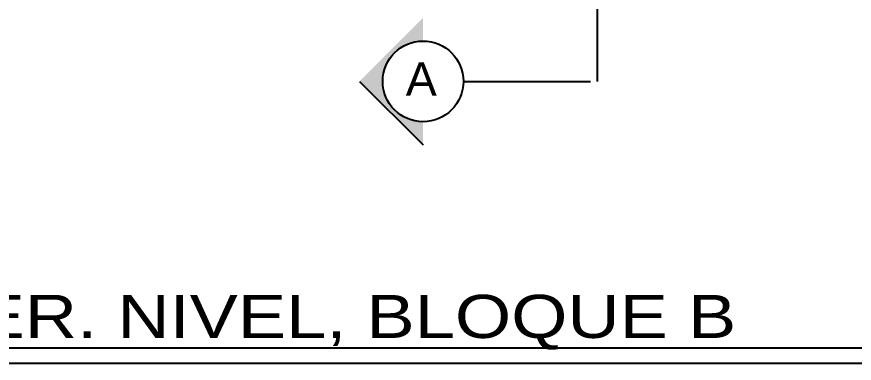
# Model space of a CAD drawing. Header units: feet. Extents: x -417 to 46, y -646 to -218.
# Drawn here: x -100.7 to -94.8, y -501.24 to -498.8 of the extents above; entities that cross this region are included whole.
import ezdxf

# ---------------------------------------------------------------- set-up
doc = ezdxf.new("R2010")
doc.units = ezdxf.units.FT
doc.header["$MEASUREMENT"] = 0
doc.linetypes.add('DASHDOT', pattern=[25.4, 12.7, -6.35, 0, -6.35])
for name, color, linetype in [('GRDUTIY', 5, 'Continuous'), ('textos', 7, 'Continuous'), ('TEXXT', 8, 'Continuous')]:
    doc.layers.add(name, color=color, linetype=linetype)
doc.styles.add('DAMIAN', font='arial.ttf', dxfattribs={"height": 0.12})

msp = doc.modelspace()

# ---------------------------------------------------------------- hatches: boundary and pattern name
at = {"layer": 'GRDUTIY'}
h = msp.add_hatch(color=256, dxfattribs=at)
edge = h.paths.add_edge_path()
edge.add_line((-97.83768702003414, -498.9727250157856), (-97.83768702003414, -498.809807775954))
edge.add_line((-97.83768702003414, -498.809807775954), (-98.28525537772708, -499.256696513771))
edge.add_line((-98.28525537772708, -499.256696513771), (-97.83768702003414, -499.7035852515881))
edge.add_line((-97.83768702003414, -499.7035852515881), (-97.83768702003414, -499.5406680117565))
edge.add_ellipse((-97.83768702003414, -499.256696513771), major_axis=(-0.2007981718885527, -0.2007981718885526), ratio=0.999999999999962, start_angle=225.0000000000011, end_angle=405.0000000000011, ccw=False)

# ---------------------------------------------------------------- linework, layer by layer
at = {"layer": 'GRDUTIY', "color": 8, "linetype": 'DASHDOT', "ltscale": 0.05}
msp.add_line((-96.6105698706831, -499.256696513771), (-96.6105698706765, -483.0576324156469), dxfattribs=at)
at = {"layer": 'GRDUTIY'}
msp.add_line((-98.28525537772708, -499.2566734549408), (-97.83768702003414, -499.7035621927578), dxfattribs=at)
at = {"layer": 'GRDUTIY', "color": 8, "linetype": 'DASHDOT'}
for p, q in [((-97.55371552204502, -499.256696513771), (-96.66056987067947, -499.256696513771)), ((-97.55371552204866, -499.256696513771), (-96.6605698706831, -499.256696513771))]:
    msp.add_line(p, q, dxfattribs=at)
at = {"layer": 'GRDUTIY', "color": 3}
for centre in [(-97.8376870200305, -499.256696513771), (-97.83768702003414, -499.256696513771)]:
    msp.add_circle(centre, 0.2839714979845127, dxfattribs=at)
at = {"layer": 'TEXXT', "color": 4}
msp.add_line((-107.4949277841231, -501.1314189466956), (-94.55093228559093, -501.1314189466956), dxfattribs=at)
at = {"layer": 'TEXXT', "color": 3}
msp.add_line((-107.4949277841231, -501.2404866726742), (-94.42723682487616, -501.2404866726742), dxfattribs=at)

# ---------------------------------------------------------------- texts
at = {"layer": 'textos', "color": 7, "style": 'DAMIAN', "width": 1.2}
msp.add_text('PLANTA DIMENSIONADA 1ER. NIVEL, BLOQUE B', height=0.3034651725, dxfattribs=at).set_placement((-107.4504499947623, -501.062372264885))
at = {"layer": 'TEXXT', "insert": (-97.74129976028104, -499.1223702612995), "char_height": 0.234, "width": 3.63, "attachment_point": 3, "style": 'DAMIAN'}
msp.add_mtext('A', dxfattribs=at)

doc.saveas('drawing.dxf')
